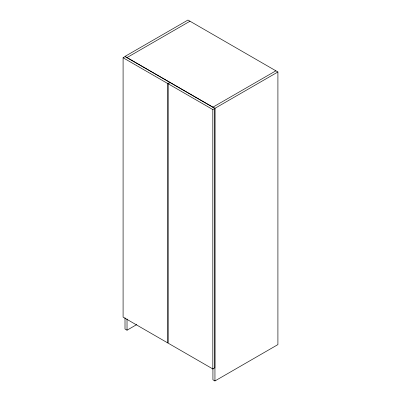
<?xml version="1.0" encoding="UTF-8"?>
<svg xmlns="http://www.w3.org/2000/svg" width="401" height="401" viewBox="0 0 401 401"><rect width="100%" height="100%" fill="white"/><g stroke="black" fill="none" stroke-linecap="round" stroke-linejoin="round"><path stroke-width="0.6" d="M123.092 57.764L125.117 56.596L169.864 82.426L167.839 83.598L123.092 57.764L123.092 317.146L167.839 342.98L167.839 83.598M127.027 57.569L189.989 21.218M168.064 83.724L170.089 82.556L214.836 108.39L214.836 367.772L212.811 368.94L168.064 343.106L168.064 83.724L212.811 109.558L214.836 108.39M212.921 107.157L275.883 70.812M277.908 71.979L187.964 20.05L125.007 56.401L214.946 108.325L277.908 71.979L277.908 344.599L214.946 380.95L212.921 379.782L212.921 368.529M125.007 317.767L125.007 329.02L127.027 330.188L136.716 324.599M214.946 108.325L214.946 380.95M212.811 109.558L212.811 368.94M127.027 318.935L127.027 330.188"/></g></svg>
